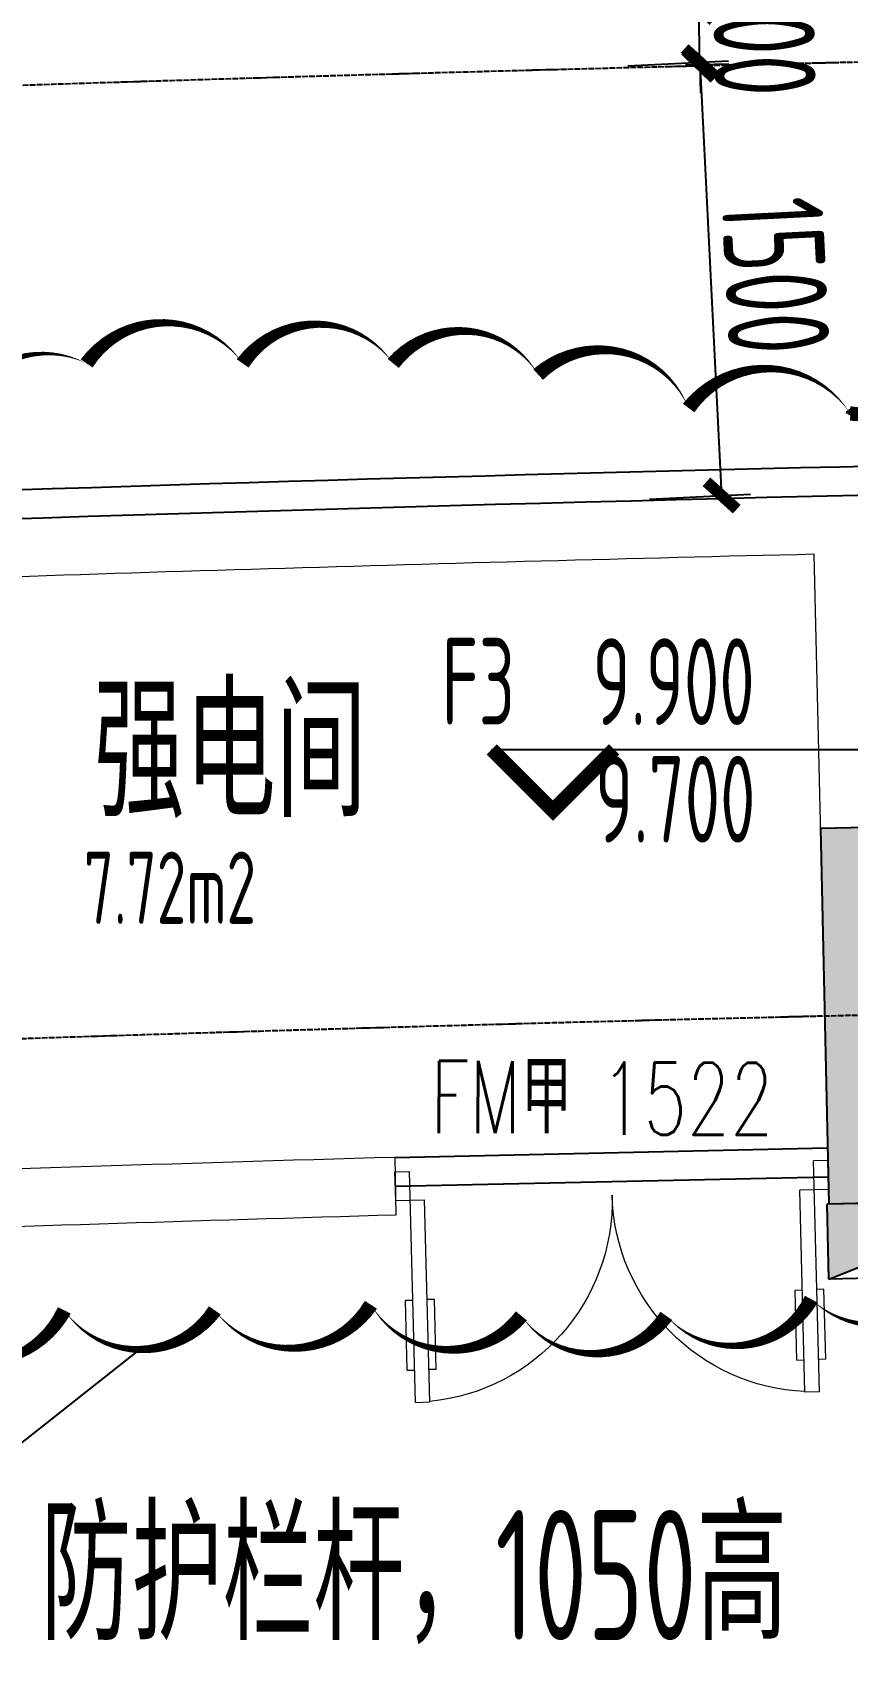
# Model space of a CAD drawing. Header units: millimetres. Extents: x 11515858 to 24947533, y -12764720 to -6305528.
# Drawn here: x 11768886 to 11771709, y -6395697 to -6390056 of the extents above; entities that cross this region are included whole.
import ezdxf
from ezdxf.enums import TextEntityAlignment as Align

# ---------------------------------------------------------------- set-up
doc = ezdxf.new("R2010")
doc.units = ezdxf.units.MM
doc.header["$LTSCALE"] = 10
for name, pattern in [('A2-RG-AXIS$0$CENTER', [2, 1.25, -0.25, 0.25, -0.25]), ('A2-RG-AXIS$0$DOTE', [2.4200000000000004, 2, -0.2, 0.02, -0.2]), ('A2-RI-F3$0$HIDDEN', [0.375, 0.25, -0.125])]:
    doc.linetypes.add(name, pattern=pattern)
for name, color, linetype in [('A2-RB-F3$0$A-DIMS-100', 1, 'Continuous'), ('A2-RD-F3$0$an-door', 2, 'Continuous'), ('A2-RG-AXIS$0$A-GRID', 1, 'A2-RG-AXIS$0$CENTER'), ('A2-RI-F3$0$$2$A-SYMB', 4, 'Continuous'), ('A2-RI-F3$0$0P-FE-HY', 141, 'Continuous'), ('A2-RI-F3$0$A-STRS', 50, 'Continuous'), ('A2-RI-F3$0$A-SYMB-AREA', 4, 'Continuous'), ('A2-RI-F3$0$A-SYMB-DOOR', 4, 'Continuous'), ('A2-RI-F3$0$A-SYMB-NAME', 4, 'Continuous'), ('A2-RI-F3$0$an-door', 2, 'Continuous'), ('A2-RI-F3$0$WINDOW_TEXT', 7, 'Continuous'), ('A2-RS-F3$0$A-HATH-GRAY', 8, 'Continuous'), ('A2-RS-F3$0$A-WALL-CONC', 6, 'Continuous')]:
    doc.layers.add(name, color=color, linetype=linetype)
doc.layers.add('A2-RD-F3$0$A-X-AREA', color=6, linetype='Continuous', plot=False)
doc.layers.add('A2-RI-F3$0$A-DOOR', color=32, linetype='Continuous', lineweight=5)
doc.layers.add('A2-RI-F3$0$A-WALL', color=7, linetype='Continuous', lineweight=5)
doc.styles.add('A2-RB-F3$0$XD2008', font='hzs.shx', dxfattribs={"width": 0.7, "bigfont": 'hztxt.shx'})
doc.styles.add('A2-RI-F3$0$$0$XD2008', font='hzs.shx', dxfattribs={"width": 0.7, "bigfont": 'hztxt.shx'})
doc.styles.add('A2-RI-F3$0$ECADI', font='hzs.shx', dxfattribs={"width": 0.7, "bigfont": 'hztxt.shx'})
doc.styles.add('A2-RI-F3$0$ECADI-TXT', font='simplex.shx', dxfattribs={"bigfont": 'hztxt.shx'})
doc.styles.add('A2-RI-F3$0$SIMPLEX', font='simplex.shx', dxfattribs={"width": 0.7})
doc.dimstyles.new('A2-RB-F3$0$XD100$0', dxfattribs={"dimscale": 100, "dimtxt": 3.5, "dimasz": 1, "dimexe": 1, "dimexo": 2, "dimgap": 0.5, "dimtad": 1, "dimdec": 0, "dimdsep": 46, "dimtxsty": 'A2-RB-F3$0$XD2008', "dimblk1": 'A2-RB-F3$0$_ArchTick', "dimblk2": 'A2-RB-F3$0$_ArchTick', "dimsah": 1, "dimcen": 2.5, "dimclrt": 4, "dimaunit": 1, "dimadec": 0, "dimazin": 0, "dimtfac": 1, "dimtdec": 0, "dimtix": 1, "dimtmove": 1, "dimatfit": 3, "dimfxl": 0, "dimtolj": 1, "dimtzin": 0, "dimarcsym": 0})

# ---------------------------------------------------------------- blocks, each defined once
blk = doc.blocks.new('A2-RG-AXIS')
at = {"layer": 'A2-RG-AXIS$0$A-GRID', "linetype": 'A2-RG-AXIS$0$DOTE'}
for radius, end in [(313399.9999999902, 95.40764402400131), (308699.9999999902, 95.4076440106419), (304099.9999999902, 95.40764399720393), (300799.9999999902, 95.40764398384447)]:
    blk.add_arc((11778730.70926435, -6694178.721949182), radius, 75.58928463849298, end, dxfattribs=at)
blk = doc.blocks.new('A2-RB-F3$0$_ArchTick')
at = {"color": 0, "linetype": 'ByBlock', "const_width": 0.4}
blk.add_lwpolyline([(-0.5, -0.5), (0.5, 0.5)], dxfattribs=at)
blk = doc.blocks.new('*D902')
at = {"layer": 'A2-RB-F3$0$A-DIMS-100', "color": 0, "lineweight": -2, "transparency": 16777216}
for p, q in [((11770947.67795709, -6390171.390213083), (11771297.20004708, -6390153.790189461)), ((11771197.32658548, -6390158.819271552), (11771272.8887385, -6391659.421896664)), ((11771023.24011012, -6391671.992838195), (11771372.76220011, -6391654.392814573))]:
    blk.add_line(p, q, dxfattribs=at)
at = {"layer": 'Defpoints', "color": 0, "transparency": 16777216}
for p in [(11770747.93103388, -6390181.448377267), (11770823.4931869, -6391682.051002379), (11771272.8887385, -6391659.421896664)]:
    blk.add_point(p, dxfattribs=at)
at = {"layer": 'A2-RB-F3$0$A-DIMS-100', "color": 0, "lineweight": -2, "transparency": 16777216, "xscale": 100, "yscale": 100, "zscale": 100}
for p, rotation in [((11771197.32658548, -6390158.819271552), 92.88266778334737), ((11771272.8887385, -6391659.421896664), 272.8826677833473)]:
    blk.add_blockref('A2-RB-F3$0$_ArchTick', p, dxfattribs=dict(at, rotation=rotation))
at = {"layer": 'A2-RB-F3$0$A-DIMS-100', "color": 4, "transparency": 16777216, "insert": (11771459.8229506, -6390897.805149404), "char_height": 350, "attachment_point": 5, "rotation": 272.88266778334736, "style": 'A2-RB-F3$0$XD2008'}
blk.add_mtext('\\A1;1500', dxfattribs=at)
blk = doc.blocks.new('*D908')
at = {"layer": 'A2-RB-F3$0$A-DIMS-100', "color": 0, "lineweight": -2, "transparency": 16777216}
for p, q in [((11771193.4531937, -6389966.402193258), (11771191.44058273, -6389866.422448324)), ((11771143.61222502, -6389967.40550128), (11771293.43293863, -6389964.38958229)), ((11771197.47841563, -6390166.361683126), (11771193.4531937, -6389966.402193258)), ((11771147.63744696, -6390167.364991148), (11771297.45816057, -6390164.349072158)), ((11771197.47841563, -6390166.361683126), (11771199.4910266, -6390266.34142806))]:
    blk.add_line(p, q, dxfattribs=at)
at = {"layer": 'Defpoints', "color": 0, "transparency": 16777216}
for p in [(11770943.65273516, -6389971.430723215), (11771193.4531937, -6389966.402193258), (11770947.67795709, -6390171.390213083)]:
    blk.add_point(p, dxfattribs=at)
at = {"layer": 'A2-RB-F3$0$A-DIMS-100', "color": 0, "lineweight": -2, "transparency": 16777216, "xscale": 100, "yscale": 100, "zscale": 100}
for p, rotation in [((11771193.4531937, -6389966.402193258), 271.1532190050729), ((11771197.47841563, -6390166.361683126), 91.15321900507293)]:
    blk.add_blockref('A2-RB-F3$0$_ArchTick', p, dxfattribs=dict(at, rotation=rotation))
at = {"layer": 'A2-RB-F3$0$A-DIMS-100', "color": 4, "transparency": 16777216, "insert": (11771420.42023076, -6390061.853563516), "char_height": 350, "attachment_point": 5, "rotation": 271.1532190050729, "style": 'A2-RB-F3$0$XD2008'}
blk.add_mtext('\\A1;200', dxfattribs=at)
blk = doc.blocks.new('A2-RD-F3')
at = {"layer": 'A2-RD-F3$0$A-X-AREA'}
blk.add_lwpolyline([(11759454.25871816, -6378717.122139738, -0.01689889859215305), (11780770.88591494, -6378135.862681612), (11780679.81105563, -6391584.999274371, 0.01658264848872736), (11760620.85450515, -6392121.122871466, 0.01658264848872736)], format="xyb", dxfattribs=at)
at = {"layer": 'A2-RD-F3$0$an-door'}
blk.add_arc((11778730.70926435, -6694178.721949163), 302699.9999999698, 90.76579714309655, 92.41943344721868, dxfattribs=at)
blk = doc.blocks.new('A2-RI-F3$0$5erhfh')
at = {"layer": 'A2-RI-F3$0$A-SYMB-AREA', "style": 'A2-RI-F3$0$ECADI', "width": 0.7}
blk.add_attdef('340M2', text='', height=2.5, dxfattribs=at).set_placement((0, 1.25), align=Align.MIDDLE_LEFT)
at = {"layer": 'A2-RI-F3$0$A-SYMB-NAME', "style": 'A2-RI-F3$0$ECADI', "width": 0.7}
blk.add_attdef('CHINESENAME', (-12.29193252821193, 3.0875), '', height=4.5, dxfattribs=at)
blk = doc.blocks.new('A2-RI-F3$0$$DorLib2D$00000011')
for p, q in [((-0.4666666602065561, 0.4708801651422903), (-0.4666666602065561, -0.06245316819156699)), ((-0.4666666602065561, 0.4708801651422903), (-0.4333333268731963, 0.4708801651422903)), ((-0.4333333268731963, 0.4708801651422903), (-0.4333333268731963, 0.004213498475152733)), ((0.4333333397943449, 0.4708801651422903), (0.4333333397943449, 0.004213498475152733)), ((0.4666666731277047, 0.4708801651422903), (0.4333333397943449, 0.4708801651422903)), ((0.4666666731277047, 0.4708801651422903), (0.4666666731277047, -0.06245316819156699)), ((-0.483333326873236, 0.3962051976975829), (-0.4666666602065561, 0.3962051976975829)), ((-0.4166666602065021, 0.3962051976975829), (-0.4333333268731963, 0.3962051976975829)), ((0.4166666731276649, 0.3962051976975829), (0.4333333397943449, 0.3962051976975829)), ((0.4833333397943989, 0.3962051976975829), (0.4666666731277047, 0.3962051976975829)), ((-0.483333326873236, 0.2345635206386163), (-0.4666666602065561, 0.2345635206386163)), ((-0.4166666602065021, 0.2345635206386163), (-0.4333333268731963, 0.2345635206386163)), ((0.4166666731276649, 0.2345635206386163), (0.4333333397943449, 0.2345635206386163)), ((0.4833333397943846, 0.2345635206386163), (0.4666666731277047, 0.2345635206386163)), ((-0.4999999935399302, 0.004213498475152733), (-0.4333333268731963, 0.004213498475152733)), ((-0.499999993539916, 0.004213498475181154), (-0.4999999935399302, -0.06245316819156699)), ((0.5000000064610788, 0.004213498475152733), (0.4333333397943449, 0.004213498475152733)), ((0.5000000064610788, 0.004213498475181154), (0.5000000064610788, -0.06245316819156699)), ((-0.4999999935399302, -0.06245316819156699), (-0.4666666602065561, -0.06245316819156699)), ((0.5000000064610788, -0.06245316819156699), (0.4666666731277047, -0.06245316819156699))]:
    blk.add_line(p, q)
at = {"lineweight": 13}
for p, q in [((-0.483333326873236, 0.3962051976975829), (-0.483333326873236, 0.2345635206386163)), ((-0.4166666602065021, 0.3962051976975829), (-0.4166666602065021, 0.2345635206386163)), ((0.4166666731276649, 0.3962051976975829), (0.4166666731276649, 0.2345635206386163)), ((0.4833333397943989, 0.3962051976975829), (0.4833333397943846, 0.2345635206386163))]:
    blk.add_line(p, q, dxfattribs=at)
for centre, start, end in [((-0.4666666602065561, 0.004213498475152733), 0, 85.90395624167282), ((0.4666666731277047, 0.004213498475152733), 94.09604375832718, 180)]:
    blk.add_arc(centre, 0.4666666666671333, start, end, dxfattribs=at)
blk = doc.blocks.new('A2-RI-F3$0$door-doublewing')
at = {"layer": 'A2-RI-F3$0$A-DOOR', "color": 4, "xscale": -0.9999999999999998, "rotation": 180}
blk.add_blockref('A2-RI-F3$0$$DorLib2D$00000011', (-6.460084023274248e-09, -0.02911983485822134), dxfattribs=at)
at = {"layer": 'A2-RI-F3$0$WINDOW_TEXT', "style": 'A2-RI-F3$0$SIMPLEX', "flags": 9}
blk.add_attdef('A', text='', height=0.9999999999999998, dxfattribs=at).set_placement((0, 1.5), align=Align.MIDDLE)
blk = doc.blocks.new('A2-RI-F3$0$ECADI-TAG-DOOR')
blk = doc.blocks.new('A2-RI-F3$0$A$C6F954C98')
at = {"extrusion": (0, 0, -1)}
blk.add_hatch(color=256, dxfattribs=at).paths.add_polyline_path([(-260.0000000090003, 699.9999999967113), (-2.842170943040401e-14, 0), (-9.014911483973265e-09, 700.0000000000581)])
for p, q in [((260.0000000090004, 699.9999999967113), (9.014911483973265e-09, 700.0000000000582)), ((0, 0), (9.014911483973265e-09, 700.0000000000582)), ((260.0000000090004, 699.9999999967113), (0, 0)), ((260, -3.346940502524376e-09), (260.0000000090004, 699.9999999967113)), ((230.6886803313682, 155.9033522173413, -1.266996079313821e-09), (230.68866480828, 55.90335221734131, -1.761503192563357e-09)), ((230.6886725698132, 105.9033522173413, -1.514249635938589e-09), (190.6886725698059, 105.9033584265853, -1.515010852889683e-09)), ((260, -3.346940502524376e-09), (0, 0))]:
    blk.add_line(p, q, dxfattribs=at)
blk.add_circle((-140.6886725698132, 105.9033661881112, -1.522564945677262e-06), 49.99999999999999, dxfattribs=at)
blk = doc.blocks.new('A2-RI-F3$0$$2$ECADI-TAG-HGHT（国标）')
at = {"color": 1}
blk.add_line((-2.121320343547268, 2.12132034356182), (11.76789873224334, 2.12132034356182), dxfattribs=at)
at = {"color": 1, "const_width": 0.5}
blk.add_lwpolyline([(-2.121320343547268, 2.12132034356182), (0, 0), (2.12132034356182, 2.12132034356182)], dxfattribs=at)
at = {"style": 'A2-RI-F3$0$$0$XD2008', "width": 0.7}
blk.add_attdef('FL', text='', height=3, dxfattribs=at).set_placement((-2.68878502388543, 2.967328765218554), align=Align.RIGHT)
for tag, p in [('F.F.L.', (2.283611041901167, 2.967328765218554)), ('T.O.S.', (2.283611041901167, -1.104423031574697))]:
    blk.add_attdef(tag, p, '', height=3, dxfattribs=at)
blk = doc.blocks.new('A2-RI-F3')
at = {"layer": 'A2-RI-F3$0$A-STRS'}
for p, q in [((11770140.30313248, -6393951.595555708), (11771639.94191782, -6393918.678789208)), ((11770142.49758358, -6394051.57147473), (11771642.13636892, -6394018.65470823))]:
    blk.add_line(p, q, dxfattribs=at)
at = {"layer": 'A2-RI-F3$0$A-WALL'}
for p, q in [((11771641.62961687, -6393912.394416888), (11771593.24402247, -6391862.965512451)), ((11770140.30313282, -6393951.595555721), (11770144.69213206, -6394151.551829902))]:
    blk.add_line(p, q, dxfattribs=at)
for radius, start, end in [(302599.9999999698, 90.76579714309656, 92.41943344721868), (302399.9999999698, 91.35246234866257, 92.06925593978853), (300349.9999999704, 91.63895836761365, 92.06718678342489), (300149.9999999704, 91.63921259737177, 92.42480538892559)]:
    blk.add_arc((11778730.70926435, -6694178.721949165), radius, start, end, dxfattribs=at)
at = {"layer": 'A2-RI-F3$0$an-door'}
blk.add_arc((11778730.70926435, -6694178.721949163), 302699.9999999698, 90.76579714309656, 92.41943344721868, dxfattribs=at)
at = {"layer": 'Defpoints', "color": 3}
blk.add_line((11769256.7117558, -6394617.160689219), (11742984, -6415329.5), dxfattribs=at)
for points in [[(11768455.39394856, -6394558.629899528, 0, 50, 0.52056705), (11768996.04115535, -6394481.464163718, 0, 50, 0.52056705), (11768996.04115535, -6394481.464163718, 0, 50, 0.52056705), (11769517.38235626, -6394481.464163718, 0, 50, 0.52056705), (11769517.38235626, -6394481.464163718, 0, 50, 0.52056705), (11770058.02956305, -6394462.173369977, 0, 50, 0.52056705), (11770058.02956305, -6394462.173369978, 0, 50, 0.52056705), (11770579.37076396, -6394500.754957463, 0, 50, 0.52056705), (11770579.37076396, -6394500.754957463, 0, 50, 0.52056705), (11771081.40101886, -6394500.754957463, 0, 50, 0.52056705), (11771081.40101886, -6394500.754957463, 0, 50, 0.52056705), (11771583.43621388, -6394442.880015397, 0, 50, 0.52056705), (11771583.43621388, -6394442.880015397, 0, 50, 0.52056705), (11772085.46646877, -6394346.423485843, 0, 50, 0.52056705)], [(11772008.23256498, -6391819.224511173, 0, 50, 0.52056705), (11771718.59801558, -6391375.518329219, 0, 50, 0.52056705), (11771718.59801558, -6391375.518329217, 0, 50, 0.52056705), (11771158.63986277, -6391356.227535478, 0, 50, 0.52056705), (11771158.63986277, -6391356.227535478, 0, 50, 0.52056705), (11770637.29866187, -6391240.477651344, 0, 50, 0.52056705), (11770637.29866187, -6391240.477651344, 0, 50, 0.52056705), (11770135.26840697, -6391201.893503019, 0, 50, 0.52056705), (11770135.26840697, -6391201.893503018, 0, 50, 0.52056705), (11769613.92720606, -6391201.893503019, 0, 50, 0.52056705), (11769613.92720606, -6391201.893503018, 0, 50, 0.52056705), (11769073.27505915, -6391201.893503019, 0, 50, 0.52056705), (11769073.27505915, -6391201.893503018, 0, 50, 0.52056705), (11768609.86175615, -6391452.684065029, 0, 50, 0.52056705)]]:
    blk.add_lwpolyline(points, format="xyseb", dxfattribs=at)
at = {"linetype": 'A2-RI-F3$0$HIDDEN', "ltscale": 3}
blk.add_blockref('A2-RG-AXIS', (0, 0), dxfattribs=at)
ref = blk.add_blockref('A2-RI-F3$0$5erhfh', (11770327.351399, -6393081.482448842), dxfattribs=dict(xscale=100, yscale=100, zscale=100))
ref.add_attrib('340M2', '7.72m2', (11769063.3677534, -6393142.882778432), dxfattribs={"layer": 'A2-RI-F3$0$A-SYMB-AREA', "height": 250, "style": 'A2-RI-F3$0$ECADI', "width": 0.7})
ref.add_attrib('CHINESENAME', '强电间', (11769098.15814619, -6392772.732448723), dxfattribs={"layer": 'A2-RI-F3$0$A-SYMB-NAME', "height": 450, "style": 'A2-RI-F3$0$ECADI', "width": 0.7})
ref = blk.add_blockref('A2-RI-F3$0$5erhfh', (11770142.78915678, -6395931.850867004), dxfattribs=dict(xscale=100, yscale=100, zscale=100))
ref.add_attrib('CHINESENAME', '防护栏杆，1050高', (11768913.59590398, -6395623.100866885), dxfattribs={"layer": 'A2-RI-F3$0$A-SYMB-NAME', "height": 450, "style": 'A2-RI-F3$0$ECADI', "width": 0.7})
at = {"layer": 'A2-RI-F3$0$$2$A-SYMB'}
ref = blk.add_blockref('A2-RI-F3$0$$2$ECADI-TAG-HGHT（国标）', (11770688.41001386, -6392750.808825864), dxfattribs=dict(at, xscale=100, yscale=100, zscale=100))
ref.add_attrib('F.F.L.', '9.900', (11770826.03805306, -6392454.075949342), dxfattribs={"layer": '0', "height": 300, "style": 'A2-RI-F3$0$$0$XD2008', "width": 0.6999999999999998})
ref.add_attrib('T.O.S.', '9.700', (11770835.26938538, -6392861.251129023), dxfattribs={"layer": '0', "height": 300, "style": 'A2-RI-F3$0$$0$XD2008', "width": 0.6999999999999998})
ref.add_attrib('FL', 'F3', dxfattribs={"layer": '0', "height": 300, "style": 'A2-RI-F3$0$$0$XD2008', "width": 0.6999999999999998}).set_placement((11770557.07358395, -6392453.317335151), align=Align.RIGHT)
at = {"layer": 'A2-RI-F3$0$0P-FE-HY', "xscale": -0.9999999999999998, "rotation": 91.36694497660125}
blk.add_blockref('A2-RI-F3$0$A$C6F954C98', (11772338.47912149, -6394096.504921567), dxfattribs=at)
at = {"layer": 'A2-RI-F3$0$A-DOOR', "xscale": 1499.999999998874, "yscale": 1499.999999998874, "zscale": 1499.999999998874, "rotation": 1.496364032451498}
blk.add_blockref('A2-RI-F3$0$door-doublewing', (11770892.24187038, -6394031.988560016), dxfattribs=at)
at = {"layer": 'A2-RI-F3$0$A-SYMB-DOOR'}
ref = blk.add_blockref('A2-RI-F3$0$ECADI-TAG-DOOR', (11770981.93764967, -6394597.358061706, -333.3333333332655), dxfattribs=dict(at, xscale=99.99999999928889, yscale=99.99999999928889, zscale=99.99999999928889, rotation=359.8772639328483))
ref.add_attrib('门窗主编号1', 'FM甲', dxfattribs={"height": 250.0000000002098, "rotation": 359.8772638313302, "style": 'A2-RI-F3$0$ECADI-TXT', "width": 0.6999999999999982}).set_placement((11770753.51950116, -6393868.437532613, -333.3333333332655), align=Align.RIGHT)
ref.add_attrib('门窗主编号2', '1522', (11770852.43539253, -6393872.872838449), dxfattribs={"height": 250.0000000002098, "rotation": 359.8772638313302, "style": 'A2-RI-F3$0$ECADI-TXT', "width": 0.6999999999999982})
blk = doc.blocks.new('A2-RS-F3')
at = {"layer": 'A2-RS-F3$0$A-HATH-GRAY', "ltscale": 3}
h = blk.add_hatch(color=256, dxfattribs=at)
h.paths.add_polyline_path([(11780370.89755086, -6378132.782792893), (11781370.87417263, -6378139.55443527), (11781379.67800279, -6376839.580863897), (11780379.70138101, -6376832.809221519)])
h.paths.add_polyline_path([(11771295.27564643, -6378216.197546514), (11772295.03483666, -6378194.253035512), (11772266.5069368, -6376894.564468444), (11771266.73910292, -6376916.115187177)])
h.paths.add_polyline_path([(11789445.17112454, -6378310.198236045), (11790444.54168875, -6378345.673232787), (11790490.65924199, -6377046.489880169), (11789491.30265092, -6377010.621244233)])
h.paths.add_polyline_path([(11794061.0047061, -6377995.566527516), (11794659.76819639, -6378034.064633409), (11794711.10463453, -6377235.625744862), (11794112.34099576, -6377197.127629422)])
h.paths.add_polyline_path([(11762225.78675684, -6378559.980374771), (11763224.50359892, -6378509.337805177), (11763158.64822897, -6377210.610911016), (11762159.93138714, -6377261.253480596)])
h.paths.add_polyline_path([(11756037.94498854, -6378647.01814434), (11756835.42480313, -6378583.579123507), (11756756.11594025, -6377586.650439977), (11755958.63612566, -6377650.089460809)])
h.paths.add_polyline_path([(11801644.36177372, -6378461.795606661), (11802243.12541249, -6378500.293722101), (11802294.45800298, -6377701.854586166), (11801695.69264424, -6377663.356360138)])
h.paths.add_polyline_path([(11751541.31840326, -6379498.702455024), (11752338.78286353, -6379435.26465562), (11752219.84924088, -6377939.956459403), (11751422.36767903, -6378003.395619228)])
h.paths.add_polyline_path([(11807663.938267, -6379405.663604804), (11808460.48668476, -6379479.897142787), (11808571.83602485, -6378285.07346441), (11807775.31205818, -6378210.58898552)])
h.paths.add_polyline_path([(11816584.79090101, -6380403.180904732), (11817577.33728926, -6380525.051795942), (11817735.76549338, -6379234.740036699), (11816743.21910513, -6379112.869145487)])
h.paths.add_polyline_path([(11825579.43333334, -6381618.61778286), (11826568.15095204, -6381768.411835417), (11826762.88505011, -6380483.080985126), (11825774.1674314, -6380333.286932572)])
h.paths.add_polyline_path([(11793833.19719825, -6381538.642010352), (11794431.96253365, -6381577.140599572), (11794483.29897179, -6380778.701711025), (11793884.53533302, -6380740.203595584)])
h.paths.add_polyline_path([(11801416.57157933, -6382004.630992735), (11802015.33521809, -6382043.129108172), (11802066.67260773, -6381244.675421046), (11801467.90709214, -6381206.179634506)])
h.paths.add_polyline_path([(11834536.38714455, -6383084.909703042), (11835520.39295434, -6383263.035534266), (11835751.95442764, -6381983.822661661), (11834767.94861785, -6381805.696830438)])
h.paths.add_polyline_path([(11843441.66666962, -6384836.765730232), (11844420.1516999, -6385043.070307644), (11844688.34843555, -6383771.036819221), (11843709.86340527, -6383564.73224181)])
h.paths.add_polyline_path([(11849706.83636043, -6386047.736931622), (11850486.43372208, -6386227.435516321), (11850720.76188103, -6385255.226828801), (11849941.16451938, -6385075.5282441)])
h.paths.add_polyline_path([(11756683.39986626, -6386771.73012858), (11757480.73275718, -6386706.432825881), (11757402.3493593, -6385711.295398135), (11756604.86865006, -6385774.734490136)])
h.paths.add_polyline_path([(11752167.79794693, -6387373.911853275), (11752965.26716919, -6387310.473653751), (11752846.31887602, -6385815.197344893), (11752048.83909802, -6385878.636362814)])
h.paths.add_polyline_path([(11854131.93342455, -6387106.544216941), (11854911.53078619, -6387286.24280164), (11855145.85894511, -6386314.034114113), (11854366.2615835, -6386134.335529419)])
h.paths.add_polyline_path([(11793236.40739371, -6390820.55180971), (11793835.1729093, -6390859.047596249), (11793886.50367045, -6390060.697002236), (11793287.73815487, -6390022.201215696)])
h.paths.add_polyline_path([(11800819.82429774, -6391285.87943023), (11801418.58965648, -6391324.377656254), (11801469.92437464, -6390525.938657123), (11800871.16073588, -6390487.440541684)])
h.paths.add_polyline_path([(11847832.22910198, -6393825.331696717), (11848611.82641846, -6394005.030468771), (11848846.15462257, -6393032.821593896), (11848066.55726093, -6392853.123009195)])
h.paths.add_polyline_path([(11780263.22846494, -6394032.416479454), (11781263.20557429, -6394039.182631473), (11781272.00815791, -6392739.216306193), (11780272.03428096, -6392732.050787436)])
h.paths.add_polyline_path([(11771644.19337135, -6394112.368671072), (11772643.95256158, -6394090.42416007), (11772615.42466172, -6392790.735593002), (11771615.65682784, -6392812.286311734)])
h.paths.add_polyline_path([(11788881.00389713, -6394200.186132187), (11789880.37446134, -6394235.661128929), (11789926.49201458, -6392936.47777631), (11788927.13542351, -6392900.609140375)])
h.paths.add_polyline_path([(11793008.60330553, -6394363.630148089), (11793607.36694429, -6394402.128263529), (11793658.70338243, -6393603.689374982), (11793059.93974367, -6393565.191259542)])
h.paths.add_polyline_path([(11763031.00361343, -6394439.578159787), (11764029.72045525, -6394388.935590206), (11763963.86508529, -6393090.208696045), (11762965.14821984, -6393140.851266822)])
h.paths.add_polyline_path([(11757322.63369773, -6394796.642427704), (11758119.96658747, -6394731.345125102), (11758040.8090929, -6393736.271379213), (11757243.32838366, -6393799.710471213)])
h.paths.add_polyline_path([(11800592.0339871, -6394828.716624237), (11801190.79762586, -6394867.214739674), (11801242.13578398, -6394068.775961717), (11800643.37042524, -6394030.277735691)])
h.paths.add_polyline_path([(11852257.37197134, -6394883.948939756), (11853036.96933298, -6395063.647524455), (11853271.29749193, -6394091.438836934), (11852491.70013029, -6393911.740252233)])
h.paths.add_polyline_path([(11752786.32793951, -6395149.47954925), (11753583.80864874, -6395086.040457249), (11753464.86035124, -6393590.764127428), (11752667.379642, -6393654.203219429)])
h.paths.add_polyline_path([(11806188.54669958, -6395237.063407816), (11806985.09511734, -6395311.296945799), (11807096.44551313, -6394116.473366143), (11806299.92049076, -6394041.988788532)])
h.paths.add_polyline_path([(11814655.74438135, -6396185.997153974), (11815648.35495819, -6396307.344134583), (11815806.10207776, -6395016.948932264), (11814813.49150092, -6394895.601951655)])
h.paths.add_polyline_path([(11823197.50040783, -6397340.424610198), (11824186.21886505, -6397490.213128009), (11824380.9531505, -6396204.88311268), (11823392.23469328, -6396055.094594865)])
h.paths.add_polyline_path([(11831681.58349066, -6398728.63425007), (11832662.96621463, -6398920.686832826), (11832912.63254052, -6397644.883942458), (11831931.24981655, -6397452.831359704)])
h.paths.add_polyline_path([(11840163.98328786, -6400382.520731646), (11841142.46809188, -6400588.826382169), (11841410.66622259, -6399316.793187883), (11840432.18141856, -6399110.487537359)])
edge = h.paths.add_edge_path()
edge.add_arc((11780719.10251, -6400485.439439259), 449.999988079071, 0, 360)
edge = h.paths.add_edge_path()
edge.add_arc((11772285.60305141, -6400549.445431401), 449.999988079071, 0, 360)
edge = h.paths.add_edge_path()
edge.add_arc((11789151.83263754, -6400663.663280121), 449.999988079071, 0, 360)
edge = h.paths.add_edge_path()
edge.add_arc((11763856.98280831, -6400855.585750488), 449.999988079071, 0, 360)
h.paths.add_polyline_path([(11845945.90122119, -6401651.554094728), (11846725.4625831, -6401831.244381424), (11846959.82680723, -6400859.04400699), (11846180.22944558, -6400679.345422289)])
edge = h.paths.add_edge_path()
edge.add_arc((11797575.54345276, -6401083.914876501), 449.999988079071, 0, 360)
edge = h.paths.add_edge_path()
edge.add_arc((11755440.6326134, -6401403.616570349), 450.5000114440918, 0, 360)
edge = h.paths.add_edge_path()
edge.add_arc((11805983.69034955, -6401745.883306344), 449.999988079071, 0, 360)
h.paths.add_polyline_path([(11850371.09177984, -6402709.973765338), (11851150.68914149, -6402889.672350037), (11851385.01730044, -6401917.463662516), (11850605.45593853, -6401737.773375819)])
edge = h.paths.add_edge_path()
edge.add_arc((11814369.38359124, -6402649.002032681), 449.999988079071, 0, 360)
edge = h.paths.add_edge_path()
edge.add_arc((11822725.677854, -6403792.543501194), 449.999988079071, 0, 360)
edge = h.paths.add_edge_path()
edge.add_arc((11831045.69198951, -6405175.540651114), 449.999988079071, 0, 360)
edge = h.paths.add_edge_path()
edge.add_arc((11839322.56812231, -6406796.880610892), 450.5000114440918, 0, 360)
edge = h.paths.add_edge_path()
edge.add_arc((11847549.46339929, -6408655.217578304), 450.5000114440918, 0, 360)
at = {"layer": 'A2-RS-F3$0$A-WALL-CONC'}
blk.add_3dface([(11771644.19337135, -6394112.368671072), (11772643.95256158, -6394090.42416007), (11772615.42466172, -6392790.735593002), (11771615.65682784, -6392812.286311734)], dxfattribs=at)
blk = doc.blocks.new('A2-RB-F3')
at = {"layer": 'A2-RB-F3$0$A-DIMS-100'}
dim = blk.add_aligned_dim(p1=(11770947.67795709, -6390171.390213083), p2=(11770943.65273516, -6389971.430723215), distance=-249.85106603729025, dimstyle='A2-RB-F3$0$XD100$0', dxfattribs=at)
dim.commit()
dim.dimension.update_dxf_attribs({"geometry": '*D908', "text_midpoint": (11771420.42023076, -6390061.853563516)})
dim = blk.add_aligned_dim(p1=(11770747.93103388, -6390181.448377267), p2=(11770823.4931869, -6391682.05100238), distance=449.9649299923064, text='1500', dimstyle='A2-RB-F3$0$XD100$0', dxfattribs=at)
dim.commit()
dim.dimension.update_dxf_attribs({"geometry": '*D902', "text_midpoint": (11771459.8229506, -6390897.805149404)})

msp = doc.modelspace()

# ---------------------------------------------------------------- block references
for name in ['A2-RB-F3', 'A2-RI-F3', 'A2-RG-AXIS', 'A2-RS-F3', 'A2-RD-F3']:
    msp.add_blockref(name, (0, 0))

doc.saveas('drawing.dxf')
